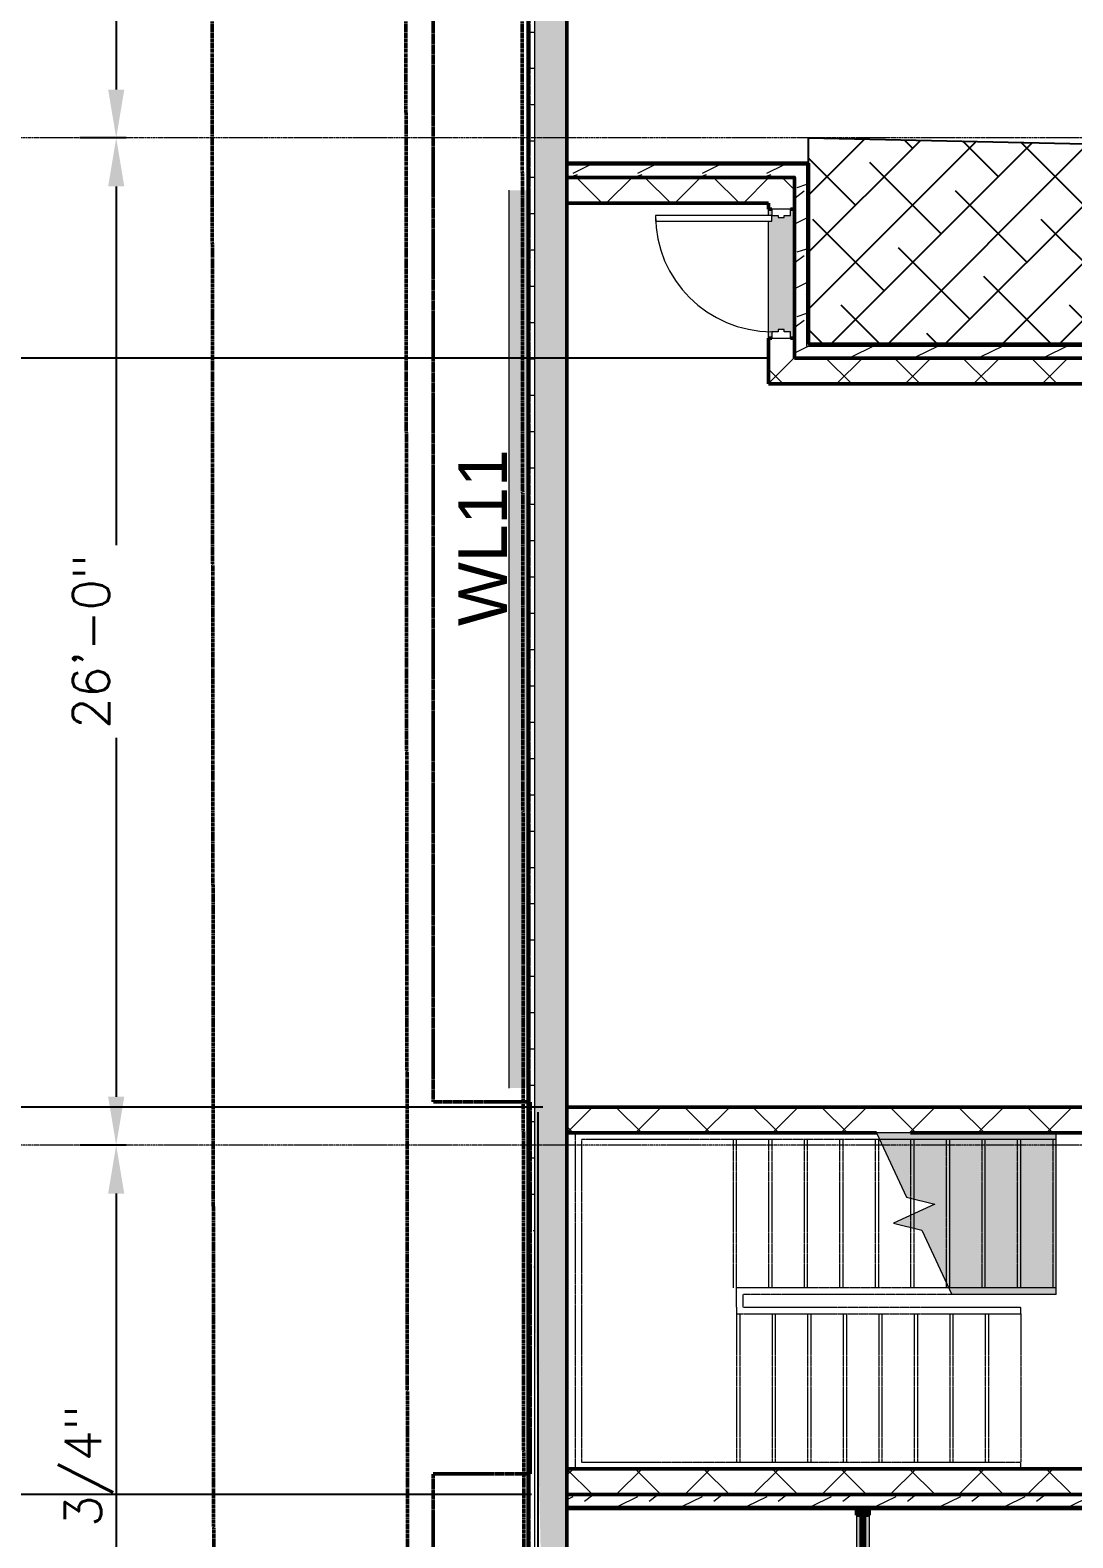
# Model space of a CAD drawing. Header units: inches. Extents: x -4294 to -464, y 9706 to 12390.
# Drawn here: x -3985.5 to -3662.7, y 11413.6 to 11880.6 of the extents above; entities that cross this region are included whole.
import ezdxf

# ---------------------------------------------------------------- set-up
doc = ezdxf.new("R2010")
doc.units = ezdxf.units.IN
doc.header["$MEASUREMENT"] = 0
for name, pattern in [('Aligning Line 1_8_', [0.25, 0.125, -0.125]), ('Dash 1_16_', [0.125, 0.0625, -0.0625]), ('Double Dash 3_8_', [1, 0.375, -0.125, 0.125, -0.125, 0.125, -0.125]), ('Grid Line 1_2_', [0.875, 0.5, -0.125, 0.125, -0.125]), ('Overhead 1_16_', [0.101562, 0.0625, -0.039062])]:
    doc.linetypes.add(name, pattern=pattern)
for name, color, linetype, lineweight in [('0-1', 7, 'Continuous', 5), ('0-3', 7, 'Continuous', 9), ('0-4', 147, 'Aligning Line 1_8_', 9), ('A-ANNO-DIMS', 211, 'Continuous', 9), ('A-DOOR-1', 50, 'Continuous', 20), ('A-DOOR-2', 7, 'Continuous', 9), ('A-DOOR-FRAM-1', 50, 'Continuous', 20), ('A-FLOR-1', 10, 'Continuous', 13), ('A-GLAZ-CURT', 52, 'Continuous', 9), ('A-GLAZ-CURT-3', 52, 'Continuous', 50), ('A-GLAZ-CWMG', 51, 'Continuous', 9), ('A-GLAZ-CWMG-5', 51, 'Continuous', 50), ('A-WALL', 113, 'Continuous', 13), ('A-WALL-10', 113, 'Continuous', 50), ('A-WALL-3', 10, 'Continuous', 13), ('A-WALL-4', 254, 'Continuous', 5), ('A-WALL-5', 250, 'Continuous', 50), ('A-WALL-9', 113, 'Continuous', 5), ('A-WALL-PATT-2', 53, 'Continuous', 9), ('A-WALL-PATT-3', 8, 'Continuous', 9), ('A-WALL-PATT-4', 252, 'Continuous', 9), ('A-WALL-PATT-5', 111, 'Continuous', 9), ('C-PROP-LINE-1', 250, 'Double Dash 3_8_', 50), ('C-PROP-LINE-2', 91, 'Dash 1_16_', 50), ('S-FNDN-2', 9, 'Continuous', 13), ('S-FNDN-4', 250, 'Continuous', 50), ('S-FNDN-5', 10, 'Continuous', 13), ('S-GRID-1', 1, 'Grid Line 1_2_', 9), ('S-STRS-1', 8, 'Continuous', 9), ('S-STRS-2', 55, 'Continuous', 5), ('S-STRS-5', 7, 'Continuous', 9), ('S-STRS-6', 7, 'Overhead 1_16_', 9), ('S-STRS-MBND-3', 7, 'Overhead 1_16_', 9), ('S-STRS-MBND-4', 7, 'Continuous', 9)]:
    doc.layers.add(name, color=color, linetype=linetype, lineweight=lineweight)
doc.layers.add('LOAD_HATCH', color=8, linetype='Continuous')
doc.layers.add('loads', color=1, linetype='Continuous')
doc.styles.add('Arial', font='arial.ttf', dxfattribs={"height": 22.5})
doc.styles.add('Century Gothic', font='simplex.shx', dxfattribs={"height": 11.25})
doc.dimstyles.new('OD__1_8__Tol__', dxfattribs={"dimscale": 12, "dimtxt": 11.746893, "dimasz": 1.25, "dimexe": 0.9375, "dimexo": 0.625, "dimgap": 0.15625, "dimtad": 1, "dimdec": 3, "dimrnd": 0.125, "dimzin": 3, "dimdsep": 46, "dimlunit": 4, "dimtxsty": 'Century Gothic', "dimsah": 1, "dimcen": 0.09, "dimdle": 0.9375, "dimazin": 0, "dimtfac": 1, "dimtdec": 4, "dimtix": 1, "dimtmove": 0, "dimatfit": 3, "dimfxl": 1, "dimtvp": 1, "dimtfill": 1, "dimfrac": 2, "dimtolj": 1, "dimtzin": 0, "dimarcsym": 2})
pattern_1 = [(45, (0, 0), (-10.606602, 10.606602), []), (135, (0, 0), (-10.606602, -10.606602), [])]
pattern_2 = [(0, (3860.724, -12118.589), (38.4, 9.6), [1.584, -27.216, 1.584, -27.216, -153.6]), (0, (3860.724, -12118.589), (38.4, 9.6), [-57.6, 1.584, -56.016, 1.584, -27.216, -67.2]), (0, (3860.724, -12118.589), (38.4, 9.6), [-144, 1.584, -17.616, 1.584, -46.416]), (120, (3875.124, -12113.789), (-27.513844, 28.4553755), [1.584, -27.216, 1.584, -27.216, -153.6]), (120, (3875.124, -12113.789), (-27.513844, 28.4553755), [-57.6, 1.584, -56.016, 1.584, -27.216, -67.2]), (120, (3875.124, -12113.789), (-27.513844, 28.4553755), [-144, 1.584, -17.616, 1.584, -46.416]), (240, (3879.924, -12094.589), (-10.886156, -38.0553755), [1.584, -27.216, 1.584, -27.216, -153.6]), (240, (3879.924, -12094.589), (-10.886156, -38.0553755), [-57.6, 1.584, -56.016, 1.584, -27.216, -67.2]), (240, (3879.924, -12094.589), (-10.886156, -38.0553755), [-144, 1.584, -17.616, 1.584, -46.416])]
pattern_3 = [(216.87, (3868.7207, -12098.5974), (59.9755286, 39.9843071), [9.996, -89.964]), (206.565, (3880.716, -12104.595), (-19.991807, -19.992219), [22.352, -22.352]), (198.435, (3880.716, -12114.5914), (-39.983821, -19.991955), [12.644, -50.576])]

# ---------------------------------------------------------------- blocks, each defined once
blk = doc.blocks.new('HOLLOW METAL - GARGE 2-2012011-FLOOR PLAN - BASEMENT')
at = {"layer": 'A-DOOR-1'}
for p, q in [((18, 39.25), (16.25, 39.25)), ((16.25, 39.25), (16.25, 3.25)), ((18, 3.25), (18, 39.25)), ((16.25, 3.25), (18, 3.25))]:
    blk.add_line(p, q, dxfattribs=at)
at = {"layer": 'A-DOOR-2'}
blk.add_arc((18, 3.25), 36, 90, 180, dxfattribs=at)
at = {"layer": 'A-DOOR-FRAM-1'}
for p, q in [((-18, 3.25), (-20, 3.25)), ((-20, 3.25), (-20, -2.5)), ((-18, 1.3125), (-18, 3.25)), ((-17.375, 1.3125), (-18, 1.3125)), ((-17.375, -0.5625), (-17.375, 1.3125)), ((18, 1.3125), (17.375, 1.3125)), ((17.375, 1.3125), (17.375, -0.5625)), ((18, 3.25), (18, 1.3125)), ((20, 3.25), (18, 3.25)), ((20, -2.5), (20, 3.25)), ((-20, -2.5), (-18, -2.5)), ((-18, -2.5), (-18, -0.5625)), ((-18, -0.5625), (-17.375, -0.5625)), ((17.375, -0.5625), (18, -0.5625)), ((18, -0.5625), (18, -2.5)), ((18, -2.5), (20, -2.5))]:
    blk.add_line(p, q, dxfattribs=at)
blk = doc.blocks.new('CTR - 1st Phase -Stairs _ Elevators_rvt-1-FLOOR PLAN - BASEMENT')
at = {"layer": 'A-WALL-4'}
h = blk.add_hatch(color=256, dxfattribs=at)
h.paths.add_polyline_path([(-3755.91, 11823.18), (-3755.91, 11825.18), (-3756.91, 11825.18), (-3756.91, 11823.18)], flags=0)
h.paths.add_polyline_path([(-3750.16, 11785.18), (-3748.91, 11785.18), (-3748.91, 11825.18), (-3750.16, 11825.18), (-3750.16, 11823.18), (-3752.1, 11823.18), (-3752.1, 11822.55), (-3753.97, 11822.55), (-3753.97, 11823.18), (-3755.91, 11823.18), (-3755.91, 11821.43), (-3756.91, 11821.43), (-3756.91, 11785.18), (-3755.91, 11785.18), (-3755.91, 11787.18), (-3753.97, 11787.18), (-3753.97, 11787.8), (-3752.1, 11787.8), (-3752.1, 11787.18), (-3750.16, 11787.18)], flags=0)
at = {"layer": 'A-WALL-PATT-4'}
h = blk.add_hatch(dxfattribs=at)
h.set_pattern_fill('FP_32', color=256, style=0, pattern_type=2)
h.set_pattern_definition(pattern_1)
h.paths.add_polyline_path([(-3819.32, 11826.99), (-3756.91, 11826.99), (-3756.91, 11834.99), (-3819.32, 11834.99)], flags=0)
h = blk.add_hatch(dxfattribs=at)
h.set_pattern_fill('FP_32', color=256, style=0, pattern_type=2)
h.set_pattern_definition(pattern_1)
h.paths.add_polyline_path([(-3756.91, 11770.99), (-3748.91, 11770.99), (-3748.91, 11785.18), (-3756.91, 11785.18), (-3756.91, 11778.99)], flags=0)
h.paths.add_polyline_path([(-3750.16, 11825.18), (-3748.91, 11825.18), (-3748.91, 11834.99), (-3756.91, 11834.99), (-3756.91, 11825.18), (-3752.1, 11825.18)], flags=0)
h = blk.add_hatch(dxfattribs=at)
h.set_pattern_fill('FP_32', color=256, style=0, pattern_type=2)
h.set_pattern_definition(pattern_1)
h.paths.add_polyline_path([(-3437.3, 11770.99), (-3437.3, 11774.99), (-3356.44, 11774.99), (-3356.44, 11770.99), (-3204.37, 11770.99), (-3204.37, 11778.99), (-3748.91, 11778.99), (-3748.91, 11770.99), (-3449.76, 11770.99)], flags=0)
h = blk.add_hatch(dxfattribs=at)
h.set_pattern_fill('FP_32', color=256, style=0, pattern_type=2)
h.set_pattern_definition(pattern_1)
h.paths.add_polyline_path([(-3812.96, 11538.99), (-3595.32, 11538.99), (-3595.32, 11546.99), (-3819.32, 11546.99), (-3819.32, 11538.99), (-3813.32, 11538.99)], flags=0)
h = blk.add_hatch(dxfattribs=at)
h.set_pattern_fill('FP_32', color=256, style=0, pattern_type=2)
h.set_pattern_definition(pattern_1)
h.paths.add_polyline_path([(-3813.02, 11426.99), (-3647, 11426.99), (-3647, 11434.99), (-3819.32, 11434.99), (-3819.32, 11426.99), (-3813.32, 11426.99)], flags=0)
h.paths.add_polyline_path([(-3595.32, 11426.99), (-3595.32, 11434.99), (-3607, 11434.99), (-3607, 11426.99), (-3601.08, 11426.99)], flags=0)
at = {"layer": 'S-STRS-1'}
blk.add_hatch(color=256, dxfattribs=at).paths.add_polyline_path([(-3678.81, 11536.99), (-3667.81, 11536.99), (-3667.81, 11538.99), (-3723.47, 11538.99), (-3722.54, 11536.99), (-3689.81, 11536.99)], flags=0)
at = {"layer": 'S-STRS-2'}
h = blk.add_hatch(color=256, dxfattribs=at)
h.paths.add_polyline_path([(-3711.81, 11509.47), (-3711.81, 11513.99), (-3718.18, 11511.02)], flags=0)
h.paths.add_polyline_path([(-3711.81, 11518.51), (-3711.81, 11536.99), (-3722.54, 11536.99), (-3714.19, 11519.09)], flags=0)
for points in [[(-3700.81, 11490.99), (-3700.81, 11536.99), (-3711.81, 11536.99), (-3711.81, 11518.51), (-3705.44, 11516.96), (-3711.81, 11513.99), (-3711.81, 11509.47), (-3709.43, 11508.89), (-3701.09, 11490.99)], [(-3700.81, 11490.99), (-3689.81, 11490.99), (-3689.81, 11536.99), (-3700.81, 11536.99), (-3700.81, 11508.89)], [(-3678.81, 11490.99), (-3678.81, 11536.99), (-3689.81, 11536.99), (-3689.81, 11490.99)], [(-3667.81, 11490.99), (-3667.81, 11536.99), (-3678.81, 11536.99), (-3678.81, 11490.99), (-3670.28, 11490.99)], [(-3670.28, 11488.99), (-3667.81, 11488.99), (-3667.81, 11490.99), (-3701.09, 11490.99), (-3700.15, 11488.99), (-3678.81, 11488.99)]]:
    blk.add_hatch(color=256, dxfattribs=at).paths.add_polyline_path(points, flags=0)
at = {"layer": 'A-WALL-3'}
for p, q in [((-3756.91, 11823.18), (-3756.91, 11825.18)), ((-3748.91, 11825.18), (-3748.91, 11785.18)), ((-3756.91, 11785.18), (-3756.91, 11821.43))]:
    blk.add_line(p, q, dxfattribs=at)
at = {"layer": 'A-WALL-5'}
for p, q in [((-3756.91, 11834.99), (-3819.32, 11834.99)), ((-3819.32, 11834.99), (-3819.32, 11826.99)), ((-3748.91, 11834.99), (-3756.91, 11834.99)), ((-3748.91, 11825.18), (-3748.91, 11834.99)), ((-3819.32, 11826.99), (-3756.91, 11826.99)), ((-3756.91, 11826.99), (-3756.91, 11825.18)), ((-3756.91, 11825.18), (-3755.91, 11825.18)), ((-3750.16, 11825.18), (-3748.91, 11825.18)), ((-3755.91, 11785.18), (-3756.91, 11785.18)), ((-3756.91, 11785.18), (-3756.91, 11770.99)), ((-3748.91, 11785.18), (-3750.16, 11785.18)), ((-3748.91, 11778.99), (-3748.91, 11785.18)), ((-3204.37, 11778.99), (-3748.91, 11778.99)), ((-3756.91, 11770.99), (-3748.91, 11770.99)), ((-3748.91, 11770.99), (-3204.37, 11770.99)), ((-3595.32, 11546.99), (-3819.32, 11546.99)), ((-3819.32, 11546.99), (-3819.32, 11538.99)), ((-3819.32, 11538.99), (-3723.47, 11538.99)), ((-3712.92, 11538.99), (-3595.32, 11538.99)), ((-3647, 11434.99), (-3819.32, 11434.99)), ((-3819.32, 11434.99), (-3819.32, 11426.99)), ((-3819.32, 11426.99), (-3647, 11426.99))]:
    blk.add_line(p, q, dxfattribs=at)
at = {"layer": 'S-STRS-5'}
for p, q in [((-3712.92, 11538.99), (-3723.47, 11538.99)), ((-3711.81, 11536.99), (-3722.54, 11536.99)), ((-3700.81, 11536.99), (-3711.81, 11536.99)), ((-3711.81, 11518.51), (-3711.81, 11536.99)), ((-3689.81, 11536.99), (-3700.81, 11536.99)), ((-3700.81, 11490.99), (-3700.81, 11536.99)), ((-3678.81, 11536.99), (-3689.81, 11536.99)), ((-3689.81, 11490.99), (-3689.81, 11536.99)), ((-3667.81, 11536.99), (-3678.81, 11536.99)), ((-3678.81, 11490.99), (-3678.81, 11536.99)), ((-3667.81, 11536.99), (-3667.81, 11538.99)), ((-3667.81, 11490.99), (-3667.81, 11536.99)), ((-3711.81, 11509.47), (-3711.81, 11513.99)), ((-3700.81, 11490.99), (-3701.09, 11490.99)), ((-3689.81, 11490.99), (-3700.81, 11490.99)), ((-3667.81, 11488.99), (-3700.15, 11488.99)), ((-3678.81, 11490.99), (-3689.81, 11490.99)), ((-3667.81, 11490.99), (-3678.81, 11490.99)), ((-3667.81, 11488.99), (-3667.81, 11490.99))]:
    blk.add_line(p, q, dxfattribs=at)
at = {"layer": 'S-STRS-6'}
for p, q in [((-3712.81, 11518.75), (-3712.81, 11536.99)), ((-3701.81, 11492.54), (-3701.81, 11536.99)), ((-3690.81, 11490.99), (-3690.81, 11536.99)), ((-3679.81, 11490.99), (-3679.81, 11536.99)), ((-3668.81, 11490.99), (-3668.81, 11536.99)), ((-3712.81, 11509.71), (-3712.81, 11513.52))]:
    blk.add_line(p, q, dxfattribs=at)
at = {"layer": 'S-STRS-MBND-3'}
for p, q in [((-3816.81, 11538.99), (-3816.81, 11434.99)), ((-3769.04, 11538.99), (-3816.81, 11538.99)), ((-3814.81, 11536.99), (-3814.81, 11436.99)), ((-3769.04, 11536.99), (-3814.81, 11536.99)), ((-3723.47, 11538.99), (-3769.04, 11538.99)), ((-3722.54, 11536.99), (-3769.04, 11536.99)), ((-3767.81, 11490.99), (-3767.81, 11536.99)), ((-3766.81, 11490.99), (-3766.81, 11536.99)), ((-3756.81, 11490.99), (-3756.81, 11536.99)), ((-3755.81, 11490.99), (-3755.81, 11536.99)), ((-3745.81, 11490.99), (-3745.81, 11536.99)), ((-3744.81, 11490.99), (-3744.81, 11536.99)), ((-3734.81, 11490.99), (-3734.81, 11536.99)), ((-3733.81, 11490.99), (-3733.81, 11536.99)), ((-3723.81, 11490.99), (-3723.81, 11536.99)), ((-3722.81, 11490.99), (-3722.81, 11536.99)), ((-3712.81, 11513.52), (-3712.81, 11518.75)), ((-3711.81, 11513.99), (-3711.81, 11518.51)), ((-3712.81, 11490.99), (-3712.81, 11509.71)), ((-3711.81, 11490.99), (-3711.81, 11509.47)), ((-3764.81, 11490.99), (-3766.81, 11490.99)), ((-3766.81, 11484.99), (-3766.81, 11490.99)), ((-3764.81, 11490.99), (-3766.81, 11490.99)), ((-3701.09, 11490.99), (-3764.81, 11490.99)), ((-3764.81, 11484.99), (-3764.81, 11488.99)), ((-3700.15, 11488.99), (-3764.81, 11488.99)), ((-3701.81, 11490.99), (-3701.81, 11492.54)), ((-3766.81, 11484.99), (-3766.81, 11482.99)), ((-3764.81, 11484.99), (-3678.81, 11484.99)), ((-3678.81, 11482.99), (-3678.81, 11484.99)), ((-3766.81, 11482.99), (-3678.81, 11482.99)), ((-3766.81, 11482.99), (-3766.81, 11436.99)), ((-3765.81, 11482.99), (-3765.81, 11436.99)), ((-3755.81, 11482.99), (-3755.81, 11436.99)), ((-3754.81, 11482.99), (-3754.81, 11436.99)), ((-3744.81, 11482.99), (-3744.81, 11436.99)), ((-3743.81, 11482.99), (-3743.81, 11436.99)), ((-3733.81, 11482.99), (-3733.81, 11436.99)), ((-3732.81, 11482.99), (-3732.81, 11436.99)), ((-3722.81, 11482.99), (-3722.81, 11436.99)), ((-3721.81, 11482.99), (-3721.81, 11436.99)), ((-3711.81, 11482.99), (-3711.81, 11436.99)), ((-3710.81, 11482.99), (-3710.81, 11436.99)), ((-3700.81, 11482.99), (-3700.81, 11436.99)), ((-3699.81, 11482.99), (-3699.81, 11436.99)), ((-3689.81, 11482.99), (-3689.81, 11436.99)), ((-3688.81, 11482.99), (-3688.81, 11436.99)), ((-3678.81, 11482.99), (-3678.81, 11436.99)), ((-3816.81, 11434.99), (-3775.59, 11434.99)), ((-3814.81, 11436.99), (-3775.59, 11436.99)), ((-3775.59, 11436.99), (-3678.81, 11436.99)), ((-3775.59, 11434.99), (-3678.81, 11434.99)), ((-3678.81, 11434.99), (-3678.81, 11436.99))]:
    blk.add_line(p, q, dxfattribs=at)
at = {"layer": 'S-STRS-MBND-4'}
for p, q in [((-3723.47, 11538.99), (-3714.19, 11519.09)), ((-3705.44, 11516.96), (-3718.18, 11511.02)), ((-3714.19, 11519.09), (-3705.44, 11516.96)), ((-3718.18, 11511.02), (-3709.43, 11508.89)), ((-3709.43, 11508.89), (-3700.15, 11488.99))]:
    blk.add_line(p, q, dxfattribs=at)
at = {"layer": '0-3', "rotation": 89.99999999999085}
blk.add_blockref('HOLLOW METAL - GARGE 2-2012011-FLOOR PLAN - BASEMENT', (-3752.66, 11805.18), dxfattribs=at)
blk = doc.blocks.new('Family - ___-1870007-FLOOR PLAN - BASEMENT')
at = {"layer": 'C-PROP-LINE-2'}
for p, q in [((-3860.72, 11548.59), (-3860.72, 12118.59)), ((-3830.72, 11548.59), (-3860.72, 11548.59)), ((-3830.72, 11433.39), (-3830.72, 11548.59)), ((-3860.72, 11433.39), (-3830.72, 11433.39)), ((-3860.72, 9980.19), (-3860.72, 11433.39))]:
    blk.add_line(p, q, dxfattribs=at)
blk = doc.blocks.new('Family - ___-1870574-FLOOR PLAN - BASEMENT')
at = {"layer": 'C-PROP-LINE-2'}
blk.add_line((-3831.16, 10010.09), (-3831.16, 12088.59), dxfattribs=at)
blk = doc.blocks.new('DIMBLOCK13-FLOOR PLAN - BASEMENT')
at = {"layer": 'A-ANNO-DIMS', "color": 0, "lineweight": -2}
for p, q in [((-3826.82, 12089.19), (-4049.61, 12089.19)), ((-4038.36, 12074.19), (-4038.36, 9904.19)), ((-3826.82, 9889.19), (-4049.61, 9889.19))]:
    blk.add_line(p, q, dxfattribs=at)
at = {"layer": 'A-ANNO-DIMS', "color": 0}
for points in [[(-4035.86, 12074.19), (-4040.86, 12074.19), (-4038.36, 12089.19)], [(-4040.86, 9904.19), (-4035.86, 9904.19), (-4038.36, 9889.19)]]:
    blk.add_solid(points, dxfattribs=at)
at = {"layer": 'Defpoints', "color": 0}
for p in [(-3819.32, 12089.19), (-4038.36, 9889.19), (-3819.32, 9889.19)]:
    blk.add_point(p, dxfattribs=at)
at = {"layer": 'A-ANNO-DIMS', "color": 0, "insert": (-4046.14, 10989.19), "char_height": 11.25, "attachment_point": 5, "rotation": 90, "style": 'Century Gothic', "bg_fill": 3, "box_fill_scale": 1.25, "bg_fill_color": 257, "bg_fill_transparency": 0}
blk.add_mtext('\\A1;183\'-4"', dxfattribs=at)
blk = doc.blocks.new('DIMBLOCK19-FLOOR PLAN - BASEMENT')
at = {"layer": 'A-ANNO-DIMS', "color": 0, "lineweight": -2}
for p, q in [((-3826.82, 12089.19), (-3970.15, 12089.19)), ((-3958.9, 12074.19), (-3958.9, 11862.19)), ((-3955.79, 11847.19), (-3970.15, 11847.19))]:
    blk.add_line(p, q, dxfattribs=at)
at = {"layer": 'A-ANNO-DIMS', "color": 0}
for points in [[(-3956.4, 12074.19), (-3961.4, 12074.19), (-3958.9, 12089.19)], [(-3961.4, 11862.19), (-3956.4, 11862.19), (-3958.9, 11847.19)]]:
    blk.add_solid(points, dxfattribs=at)
at = {"layer": 'Defpoints', "color": 0}
for p in [(-3819.32, 12089.19), (-3958.9, 11847.19), (-3948.29, 11847.19)]:
    blk.add_point(p, dxfattribs=at)
at = {"layer": 'A-ANNO-DIMS', "color": 0, "insert": (-3966.68, 11968.19), "char_height": 11.25, "attachment_point": 5, "rotation": 90, "style": 'Century Gothic', "bg_fill": 3, "box_fill_scale": 1.25, "bg_fill_color": 257, "bg_fill_transparency": 0}
blk.add_mtext('\\A1;20\'-2"', dxfattribs=at)
blk = doc.blocks.new('DIMBLOCK20-FLOOR PLAN - BASEMENT')
at = {"layer": 'A-ANNO-DIMS', "color": 0, "lineweight": -2}
for p, q in [((-3955.79, 11847.19), (-3970.15, 11847.19)), ((-3958.9, 11832.19), (-3958.9, 11550.19)), ((-3955.79, 11535.19), (-3970.15, 11535.19))]:
    blk.add_line(p, q, dxfattribs=at)
at = {"layer": 'A-ANNO-DIMS', "color": 0}
for points in [[(-3956.4, 11832.19), (-3961.4, 11832.19), (-3958.9, 11847.19)], [(-3961.4, 11550.19), (-3956.4, 11550.19), (-3958.9, 11535.19)]]:
    blk.add_solid(points, dxfattribs=at)
at = {"layer": 'Defpoints', "color": 0}
for p in [(-3948.29, 11847.19), (-3958.9, 11535.19), (-3948.29, 11535.19)]:
    blk.add_point(p, dxfattribs=at)
at = {"layer": 'A-ANNO-DIMS', "color": 0, "insert": (-3966.68, 11691.19), "char_height": 11.25, "attachment_point": 5, "rotation": 90, "style": 'Century Gothic', "bg_fill": 3, "box_fill_scale": 1.25, "bg_fill_color": 257, "bg_fill_transparency": 0}
blk.add_mtext('\\A1;26\'-0"', dxfattribs=at)
blk = doc.blocks.new('DIMBLOCK21-FLOOR PLAN - BASEMENT')
at = {"layer": 'A-ANNO-DIMS', "color": 0, "lineweight": -2}
for p, q in [((-3955.79, 11535.19), (-3970.15, 11535.19)), ((-3958.9, 11520.19), (-3958.9, 11297.39)), ((-3955.79, 11282.39), (-3970.15, 11282.39))]:
    blk.add_line(p, q, dxfattribs=at)
at = {"layer": 'A-ANNO-DIMS', "color": 0}
for points in [[(-3956.4, 11520.19), (-3961.4, 11520.19), (-3958.9, 11535.19)], [(-3961.4, 11297.39), (-3956.4, 11297.39), (-3958.9, 11282.39)]]:
    blk.add_solid(points, dxfattribs=at)
at = {"layer": 'Defpoints', "color": 0}
for p in [(-3948.29, 11535.19), (-3958.9, 11282.39), (-3948.29, 11282.39)]:
    blk.add_point(p, dxfattribs=at)
at = {"layer": 'A-ANNO-DIMS', "color": 0, "insert": (-3967.3, 11408.79), "char_height": 11.25, "attachment_point": 5, "rotation": 90, "style": 'Century Gothic', "bg_fill": 3, "box_fill_scale": 1.25, "bg_fill_color": 257, "bg_fill_transparency": 0}
blk.add_mtext('\\A1;21\'-0 3/4"', dxfattribs=at)
blk = doc.blocks.new('Family - ___-1878357-FLOOR PLAN - BASEMENT')
at = {"layer": 'C-PROP-LINE-1'}
for p, q in [((-3929.52, 12184.69), (-3927.1, 9853.17)), ((-3869.45, 12124.69), (-3867.12, 9890.98))]:
    blk.add_line(p, q, dxfattribs=at)
blk = doc.blocks.new('Family - ___-1878392-FLOOR PLAN - BASEMENT')
at = {"layer": 'C-PROP-LINE-1'}
blk.add_line((-3833.41, 12088.69), (-3830.99, 9768.08), dxfattribs=at)
blk = doc.blocks.new('Rectangular Mullion - 2_ x 4_ rectangular-2030642-FLOOR PLAN - 1ST FLOOR')
at = {"layer": 'A-GLAZ-CWMG'}
blk.add_hatch(color=256, dxfattribs=at).paths.add_polyline_path([(0, -2), (-2, -2), (-2, 2), (0, 2), (0, -0.5)], flags=0)
at = {"layer": 'A-GLAZ-CWMG-5'}
for p, q in [((-2, 2), (0, 2)), ((-2, -2), (-2, 2)), ((0, 2), (0, -2)), ((0, -2), (-2, -2))]:
    blk.add_line(p, q, dxfattribs=at)
blk = doc.blocks.new('System Panel - Glazed-2088886-FLOOR PLAN - 1ST FLOOR')
at = {"layer": 'A-GLAZ-CURT'}
blk.add_hatch(color=256, dxfattribs=at).paths.add_polyline_path([(-12.13, -0.5), (12.13, -0.5), (12.13, 0.5), (-12.13, 0.5)], flags=0)
at = {"layer": 'A-GLAZ-CURT-3'}
for p, q in [((12.13, 0.5), (-12.13, 0.5)), ((-12.13, 0.5), (-12.13, -0.5)), ((12.13, -0.5), (12.13, 0.5)), ((-12.13, -0.5), (12.13, -0.5))]:
    blk.add_line(p, q, dxfattribs=at)
blk = doc.blocks.new('Rectangular Mullion - 2_ x 4_ rectangular-2088885-FLOOR PLAN - 1ST FLOOR')
at = {"layer": 'A-GLAZ-CWMG'}
h = blk.add_hatch(color=256, dxfattribs=at)
h.paths.add_polyline_path([(-3729.72, 11396.36), (-3728.22, 11396.36), (-3728.22, 11420.61), (-3729.72, 11420.61), (-3729.72, 11407.75)], flags=0)
h.paths.add_polyline_path([(-3725.72, 11396.36), (-3725.72, 11420.61), (-3727.22, 11420.61), (-3727.22, 11396.36)], flags=0)
for p, q in [((-3729.72, 11420.61), (-3729.72, 11396.36)), ((-3725.72, 11420.61), (-3725.72, 11396.36))]:
    blk.add_line(p, q, dxfattribs=at)
blk = doc.blocks.new('Family - ___-1870007-FLOOR PLAN - 1ST FLOOR')
at = {"layer": 'C-PROP-LINE-2'}
for p, q in [((-3860.72, 11548.59), (-3860.72, 12118.59)), ((-3830.72, 11548.59), (-3860.72, 11548.59)), ((-3830.72, 11433.39), (-3830.72, 11548.59)), ((-3860.72, 11433.39), (-3830.72, 11433.39)), ((-3860.72, 9980.19), (-3860.72, 11433.39))]:
    blk.add_line(p, q, dxfattribs=at)
blk = doc.blocks.new('Family - ___-1870574-FLOOR PLAN - 1ST FLOOR')
at = {"layer": 'C-PROP-LINE-2'}
blk.add_line((-3831.16, 10010.09), (-3831.16, 12088.59), dxfattribs=at)
blk = doc.blocks.new('_Oblique')
at = {"color": 0, "linetype": 'ByBlock', "lineweight": -2}
blk.add_line((-0.5, -0.5), (0.5, 0.5), dxfattribs=at)
blk = doc.blocks.new('*D167')
at = {"layer": 'A-ANNO-DIMS', "color": 0, "lineweight": -2}
for p, q in [((-3828.32, 11545.4), (-3828.32, 10269.06)), ((-3839.57, 10280.31), (-3327.47, 10280.31)), ((-3338.72, 10283.41), (-3338.72, 10269.06))]:
    blk.add_line(p, q, dxfattribs=at)
at = {"layer": 'Defpoints', "color": 0}
for p in [(-3828.32, 11552.9), (-3338.72, 10290.91), (-3338.72, 10280.31)]:
    blk.add_point(p, dxfattribs=at)
at = {"layer": 'A-ANNO-DIMS', "color": 0, "lineweight": -2, "xscale": 15, "yscale": 15, "zscale": 15, "rotation": 180}
blk.add_blockref('_Oblique', (-3828.32, 10280.31), dxfattribs=at)
at = {"layer": 'A-ANNO-DIMS', "color": 0, "lineweight": -2, "xscale": 15, "yscale": 15, "zscale": 15}
blk.add_blockref('_Oblique', (-3338.72, 10280.31), dxfattribs=at)
at = {"layer": 'A-ANNO-DIMS', "color": 0, "insert": (-3583.52, 10290.75), "char_height": 11.25, "attachment_point": 5, "style": 'Century Gothic', "bg_fill": 3, "box_fill_scale": 1.25, "bg_fill_color": 257, "bg_fill_transparency": 0}
blk.add_mtext('\\A1;40\'-9 5/8"', dxfattribs=at)
blk = doc.blocks.new('*D178')
at = {"layer": 'A-ANNO-DIMS', "color": 0, "lineweight": -2}
for p, q in [((-4038.48, 11266.91), (-4038.48, 11438.24)), ((-3830.32, 11426.99), (-4049.73, 11426.99)), ((-3833.91, 11278.16), (-4049.73, 11278.16))]:
    blk.add_line(p, q, dxfattribs=at)
at = {"layer": 'Defpoints', "color": 0}
for p in [(-4038.48, 11426.99), (-3822.82, 11426.99), (-3826.41, 11278.16)]:
    blk.add_point(p, dxfattribs=at)
at = {"layer": 'A-ANNO-DIMS', "color": 0, "lineweight": -2, "xscale": 15, "yscale": 15, "zscale": 15}
for p, rotation in [((-4038.48, 11426.99), 90), ((-4038.48, 11278.16), 270)]:
    blk.add_blockref('_Oblique', p, dxfattribs=dict(at, rotation=rotation))
at = {"layer": 'A-ANNO-DIMS', "color": 0, "insert": (-4048.93, 11352.58), "char_height": 11.25, "attachment_point": 5, "rotation": 90, "style": 'Century Gothic', "bg_fill": 3, "box_fill_scale": 1.25, "bg_fill_color": 257, "bg_fill_transparency": 0}
blk.add_mtext('\\A1;12\'-4 7/8"', dxfattribs=at)
blk = doc.blocks.new('*D179')
at = {"layer": 'A-ANNO-DIMS', "color": 0, "lineweight": -2}
for p, q in [((-4038.48, 11415.74), (-4038.48, 11558.24)), ((-3826.82, 11546.99), (-4049.73, 11546.99)), ((-3830.32, 11426.99), (-4049.73, 11426.99))]:
    blk.add_line(p, q, dxfattribs=at)
at = {"layer": 'Defpoints', "color": 0}
for p in [(-4038.48, 11546.99), (-3819.32, 11546.99), (-3822.82, 11426.99)]:
    blk.add_point(p, dxfattribs=at)
at = {"layer": 'A-ANNO-DIMS', "color": 0, "lineweight": -2, "xscale": 15, "yscale": 15, "zscale": 15}
for p, rotation in [((-4038.48, 11546.99), 90), ((-4038.48, 11426.99), 270)]:
    blk.add_blockref('_Oblique', p, dxfattribs=dict(at, rotation=rotation))
at = {"layer": 'A-ANNO-DIMS', "color": 0, "insert": (-4047.06, 11486.99), "char_height": 11.25, "attachment_point": 5, "rotation": 90, "style": 'Century Gothic', "bg_fill": 3, "box_fill_scale": 1.25, "bg_fill_color": 257, "bg_fill_transparency": 0}
blk.add_mtext('\\A1;10\'-0"', dxfattribs=at)
blk = doc.blocks.new('*D180')
at = {"layer": 'A-ANNO-DIMS', "color": 0, "lineweight": -2}
for p, q in [((-4038.48, 11535.74), (-4038.48, 11790.24)), ((-3756.41, 11778.99), (-4049.73, 11778.99)), ((-3826.82, 11546.99), (-4049.73, 11546.99))]:
    blk.add_line(p, q, dxfattribs=at)
at = {"layer": 'Defpoints', "color": 0}
for p in [(-4038.48, 11778.99), (-3748.91, 11778.99), (-3819.32, 11546.99)]:
    blk.add_point(p, dxfattribs=at)
at = {"layer": 'A-ANNO-DIMS', "color": 0, "lineweight": -2, "xscale": 15, "yscale": 15, "zscale": 15}
for p, rotation in [((-4038.48, 11778.99), 89.9999999999999), ((-4038.48, 11546.99), 269.9999999999999)]:
    blk.add_blockref('_Oblique', p, dxfattribs=dict(at, rotation=rotation))
at = {"layer": 'A-ANNO-DIMS', "color": 0, "insert": (-4047.06, 11662.99), "char_height": 11.25, "attachment_point": 5, "rotation": 90, "style": 'Century Gothic', "bg_fill": 3, "box_fill_scale": 1.25, "bg_fill_color": 257, "bg_fill_transparency": 0}
blk.add_mtext('\\A1;19\'-4"', dxfattribs=at)
blk = doc.blocks.new('*D181')
at = {"layer": 'A-ANNO-DIMS', "color": 0, "lineweight": -2}
for p, q in [((-4038.48, 11767.74), (-4038.48, 12097.44)), ((-2525.91, 12086.19), (-4049.73, 12086.19)), ((-3756.41, 11778.99), (-4049.73, 11778.99))]:
    blk.add_line(p, q, dxfattribs=at)
at = {"layer": 'Defpoints', "color": 0}
for p in [(-4038.48, 12086.19), (-2518.41, 12086.19), (-3748.91, 11778.99)]:
    blk.add_point(p, dxfattribs=at)
at = {"layer": 'A-ANNO-DIMS', "color": 0, "lineweight": -2, "xscale": 15, "yscale": 15, "zscale": 15}
for p, rotation in [((-4038.48, 12086.19), 89.99999999999993), ((-4038.48, 11778.99), 269.9999999999999)]:
    blk.add_blockref('_Oblique', p, dxfattribs=dict(at, rotation=rotation))
at = {"layer": 'A-ANNO-DIMS', "color": 0, "insert": (-4048.93, 11932.59), "char_height": 11.25, "attachment_point": 5, "rotation": 90, "style": 'Century Gothic', "bg_fill": 3, "box_fill_scale": 1.25, "bg_fill_color": 257, "bg_fill_transparency": 0}
blk.add_mtext('\\A1;25\'-7 1/4"', dxfattribs=at)
blk = doc.blocks.new('zw$4457')
at = {"layer": 'A-WALL'}
blk.add_hatch(color=256, dxfattribs=at).paths.add_polyline_path([(112.0625, -283.6), (112.0625, -283.35), (41.4, -283.35), (41.4, -283.6), (111.8125, -283.6)], flags=0)
at = {"layer": 'A-WALL-9'}
for points in [[(111.8125, -339.6), (112.0625, -339.6), (112.0625, -283.6), (111.8125, -283.6), (111.8125, -339.35)], [(394.825, -339.6), (656.35, -339.6), (656.35, -339.35), (112.0625, -339.35), (112.0625, -339.6), (300.6932, -339.6)]]:
    blk.add_hatch(color=256, dxfattribs=at).paths.add_polyline_path(points, flags=0)
h = blk.add_hatch(color=256, dxfattribs=at)
h.paths.add_polyline_path([(41.4, -691.85), (213.725, -691.85), (213.725, -691.6), (41.4, -691.6)], flags=0)
h.paths.add_polyline_path([(361.065, -691.85), (361.4, -691.85), (361.4, -691.6), (253.725, -691.6), (253.725, -691.85), (358.406, -691.85)], flags=0)
at = {"layer": 'A-WALL-PATT-5'}
h = blk.add_hatch(dxfattribs=at)
h.set_pattern_fill('FP_3', color=256, style=0, pattern_type=2)
h.set_pattern_definition(pattern_2)
h.paths.add_polyline_path([(116.1875, -279.85), (116.1875, -279.225), (41.4, -279.225), (41.4, -279.85), (115.5625, -279.85)], flags=0)
h = blk.add_hatch(dxfattribs=at)
h.set_pattern_fill('FP_7', color=256, style=0, pattern_type=2)
h.set_pattern_definition(pattern_3)
h.paths.add_polyline_path([(106.6844, -283.35), (115.5625, -283.35), (115.5625, -279.85), (41.4, -279.85), (41.4, -283.35), (103.8125, -283.35)], flags=0)
h = blk.add_hatch(dxfattribs=at)
h.set_pattern_fill('FP_3', color=256, style=0, pattern_type=2)
h.set_pattern_definition(pattern_2)
h.paths.add_polyline_path([(115.5625, -335.85), (116.1875, -335.85), (116.1875, -279.85), (115.5625, -279.85), (115.5625, -335.225)], flags=0)
h = blk.add_hatch(dxfattribs=at)
h.set_pattern_fill('FP_7', color=256, style=0, pattern_type=2)
h.set_pattern_definition(pattern_3)
h.paths.add_polyline_path([(112.0625, -339.35), (115.5625, -339.35), (115.5625, -283.35), (112.0625, -283.35), (112.0625, -336.4852)], flags=0)
h = blk.add_hatch(dxfattribs=at)
h.set_pattern_fill('FP_7', color=256, style=0, pattern_type=2)
h.set_pattern_definition(pattern_3)
h.paths.add_polyline_path([(115.5625, -339.35), (395.45, -339.3466), (395.45, -335.85), (115.5625, -335.8514), (115.5625, -336.4852)], flags=0)
h.paths.add_polyline_path([(656.35, -339.35), (656.6, -339.35), (656.6, -335.85), (398.95, -335.85), (398.95, -339.35), (655.838, -339.35)], flags=0)
h = blk.add_hatch(dxfattribs=at)
h.set_pattern_fill('FP_3', color=256, style=0, pattern_type=2)
h.set_pattern_definition(pattern_2)
h.paths.add_polyline_path([(177.675, -335.85), (394.825, -335.85), (394.825, -335.225), (116.1875, -335.225), (116.1875, -335.85), (157.525, -335.85)], flags=0)
h.paths.add_polyline_path([(656.6, -335.85), (660.1, -335.85), (660.0984, -335.225), (399.575, -335.225), (399.575, -335.85), (656.35, -335.85)], flags=0)
h = blk.add_hatch(dxfattribs=at)
h.set_pattern_fill('FP_7', color=256, style=0, pattern_type=2)
h.set_pattern_definition(pattern_3)
h.paths.add_polyline_path([(213.725, -695.35), (213.725, -691.85), (41.4, -691.85), (41.4, -695.35), (190.4354, -695.35)], flags=0)
h.paths.add_polyline_path([(355.8222, -695.35), (361.65, -695.3485), (361.65, -691.85), (253.725, -691.85), (253.725, -695.35), (328.2577, -695.35)], flags=0)
h = blk.add_hatch(dxfattribs=at)
h.set_pattern_fill('FP_3', color=256, style=0, pattern_type=2)
h.set_pattern_definition(pattern_2)
h.paths.add_polyline_path([(41.4, -695.975), (213.725, -695.975), (213.725, -695.35), (41.4, -695.35)], flags=0)
h.paths.add_polyline_path([(361.4, -695.975), (365.15, -695.975), (365.15, -695.35), (253.725, -695.35), (253.725, -695.975), (360.4824, -695.975)], flags=0)
at = {"layer": 'A-WALL'}
for p, q in [((115.5625, -279.85), (41.4, -279.85)), ((115.5625, -279.85), (115.5625, -335.85)), ((112.0625, -283.35), (41.4, -283.35)), ((112.0625, -283.35), (112.0625, -339.35)), ((115.5625, -335.85), (395.45, -335.85)), ((112.0625, -339.35), (656.6, -339.35)), ((213.725, -691.85), (41.4, -691.85)), ((213.725, -695.35), (41.4, -695.35))]:
    blk.add_line(p, q, dxfattribs=at)
at = {"layer": 'A-WALL-10'}
for p, q in [((116.1875, -279.225), (41.4, -279.225)), ((41.4, -279.225), (41.4, -283.6)), ((116.1875, -335.225), (116.1875, -279.225)), ((41.4, -283.6), (111.8125, -283.6)), ((111.8125, -283.6), (111.8125, -339.6)), ((394.2, -335.225), (116.1875, -335.225)), ((111.8125, -339.6), (656.35, -339.6)), ((213.725, -691.6), (41.4, -691.6)), ((41.4, -691.6), (41.4, -695.975)), ((41.4, -695.975), (213.725, -695.975))]:
    blk.add_line(p, q, dxfattribs=at)
at = {"layer": 'A-GLAZ-CURT', "rotation": 89.99999999999909}
blk.add_blockref('System Panel - Glazed-2088886-FLOOR PLAN - 1ST FLOOR', (133, -710.1023), dxfattribs=at)
at = {"layer": 'A-GLAZ-CWMG', "extrusion": (0, 0, -1), "rotation": 90.00000000000092}
blk.add_blockref('Rectangular Mullion - 2_ x 4_ rectangular-2030642-FLOOR PLAN - 1ST FLOOR', (-133, -695.975), dxfattribs=at)
at = {"layer": 'A-GLAZ-CWMG'}
blk.add_blockref('Rectangular Mullion - 2_ x 4_ rectangular-2088885-FLOOR PLAN - 1ST FLOOR', (3860.7237, -12118.5894), dxfattribs=at)
at = {"layer": 'C-PROP-LINE-2'}
for name in ['Family - ___-1870007-FLOOR PLAN - 1ST FLOOR', 'Family - ___-1870574-FLOOR PLAN - 1ST FLOOR']:
    blk.add_blockref(name, (3860.7237, -12118.5894), dxfattribs=at)
at = {"layer": 'A-ANNO-DIMS'}
dim = blk.add_linear_dim(base=(522, -1838.2818), p1=(32.4, -565.6875), p2=(522, -1827.6752), dimstyle='OD__1_8__Tol__', override={"dimpost": '<>', "dimfxl": 1353.632539}, dxfattribs=at)
dim.commit()
dim.dimension.update_dxf_attribs({"geometry": '*D167', "text_midpoint": (277.2, -1827.8353), "insert": (3860.7237, -12118.5894)})
dim = blk.add_linear_dim(base=(-177.7606, -691.6), p1=(34.3125, -840.425), p2=(37.9, -691.6), angle=90, dimstyle='OD__1_8__Tol__', override={"dimpost": '<>', "dimfxl": 148.868233}, dxfattribs=at)
dim.commit()
dim.dimension.update_dxf_attribs({"geometry": '*D178', "text_midpoint": (-188.207, -766.0125), "insert": (3860.7237, -12118.5894)})
dim = blk.add_linear_dim(base=(-177.7606, -571.6), p1=(37.9, -691.6), p2=(41.4, -571.6), angle=90, dimstyle='OD__1_8__Tol__', override={"dimpost": '<>', "dimfxl": 120.051031}, dxfattribs=at)
dim.commit()
dim.dimension.update_dxf_attribs({"geometry": '*D179', "text_midpoint": (-186.332, -631.6), "insert": (3860.7237, -12118.5894)})
dim = blk.add_linear_dim(base=(-177.7606, -339.6), p1=(41.4, -571.6), p2=(111.8125, -339.6), angle=90, dimstyle='OD__1_8__Tol__', override={"dimpost": '<>', "dimfxl": 242.44983}, dxfattribs=at)
dim.commit()
dim.dimension.update_dxf_attribs({"geometry": '*D180', "text_midpoint": (-186.332, -455.6), "insert": (3860.7237, -12118.5894)})
dim = blk.add_linear_dim(base=(-177.7606, -32.4), p1=(111.8125, -339.6), p2=(1342.3125, -32.4), angle=90, dimstyle='OD__1_8__Tol__', override={"dimpost": '<>', "dimfxl": 1268.267357}, dxfattribs=at)
dim.commit()
dim.dimension.update_dxf_attribs({"geometry": '*D181', "text_midpoint": (-188.207, -186), "insert": (3860.7237, -12118.5894)})

msp = doc.modelspace()

# ---------------------------------------------------------------- hatches: boundary and pattern name
at = {"layer": 'A-WALL-PATT-2'}
h = msp.add_hatch(dxfattribs=at)
h.set_pattern_fill('FP_31', color=256, style=0, pattern_type=2)
h.set_pattern_definition([(0, (0, 0), (0, 11.25), []), (90, (0, 0), (-11.25, 7e-16), [])])
h.paths.add_polyline_path([(-3829.3237, 10142.6983), (-3829.3237, 10182.9129), (-3831.3237, 10182.5549), (-3831.3237, 10143.1092), (-3829.5526, 10142.7453)], flags=0)
h.paths.add_polyline_path([(-3829.3237, 10185.0345), (-3829.3237, 10221.0079), (-3831.3237, 10220.978), (-3831.3237, 10185.7372), (-3829.5912, 10185.1284)], flags=0)
h.paths.add_polyline_path([(-3831.3237, 10834.0494), (-3829.3237, 10834.382), (-3829.3237, 10838.1582), (-3831.3237, 10837.7535), (-3831.3237, 10835.0471)], flags=0)
h.paths.add_polyline_path([(-3829.3237, 10957.0329), (-3829.3237, 11318.0166), (-3831.3237, 11317.255), (-3831.3237, 11013.1143), (-3831.2238, 11013.1143), (-3830.3203, 10986.4486)], flags=0)
h.paths.add_polyline_path([(-3829.3237, 11487.7202), (-3829.3237, 11920.7923), (-3831.3237, 11919.523), (-3831.3237, 11546.5891), (-3830.7239, 11546.5891), (-3830.4008, 11533.0063)], flags=0)
h.paths.add_polyline_path([(-3829.3237, 11926.1022), (-3829.3237, 11996.7805), (-3831.3237, 11996.3034), (-3831.3237, 11927.4879), (-3830.7255, 11927.0734)], flags=0)
h.paths.add_polyline_path([(-3831.3237, 12077.0441), (-3829.3237, 12077.6052), (-3829.3237, 12084.6052), (-3831.3237, 12085.3132), (-3831.3237, 12078.7273)], flags=0)
at = {"layer": 'A-WALL-PATT-3'}
h = msp.add_hatch(dxfattribs=at)
h.set_pattern_fill('FP_1', color=256, style=0, pattern_type=2)
h.set_pattern_definition([(50, (0, 0), (34.4287, -3.01202), [3.6, -39.6]), (355, (0, 0), (-6.6596, 36.10481), [2.88, -31.68]), (100.451, (2.87, -0.25), (27.76876, 33.0931), [3.06, -33.655]), (46.184, (0, 9.6), (51.22752, -7.94535), [5.4, -59.4]), (96.636, (4.27, 8.94), (44.86319, 46.7577), [4.589, -50.482]), (351.184, (0, 9.6), (44.86417, 46.75745), [4.32, -47.52]), (21, (4.8, 7.2), (28.65176, -19.325734), [3.6, -39.6]), (326, (4.8, 7.2), (11.67934, 34.80662), [2.88, -31.68]), (71.451, (7.188, 5.59), (40.33096, 15.48132), [3.06, -33.655]), (37.5, (0, 0), (0.583112, 15.978979), [1.584, -29.712, 1.584, -30.576, -31.8]), (37.5, (0, 0), (0.583112, 15.978979), [-63.456, 1.584, -30.216]), (7.5, (0, 0), (12.62689, 18.932107), [1.584, -16.752, 1.584, -28.992, -12.12]), (7.5, (0, 0), (12.62689, 18.932107), [-48.912, 1.584, -10.536]), (327.5, (-10.704, 0), (25.622992, -1.082799), [1.584, -10.416, 1.584, -35.856, -49.68]), (327.5, (-10.704, 0), (25.622992, -1.082799), [-49.44, 1.584, -48.096]), (317.5, (-15.504, 0), (27.99243, 4.80496), [1.584, -14.016, 1.584, -23.28, -35.28]), (317.5, (-15.504, 0), (27.99243, 4.80496), [-40.464, 1.584, -33.696])])
h.paths.add_polyline_path([(-3829.3237, 9891.1894), (-3825.3237, 9895.1895), (-3819.3237, 9895.1895), (-3819.3237, 12083.1892), (-3825.3237, 12083.1892), (-3829.3237, 12084.6052), (-3829.3237, 11487.7202), (-3825.3237, 11319.5398), (-3829.3237, 11323.1537), (-3829.3237, 10563.0045), (-3825.3237, 10564.8955), (-3825.3237, 10408.5286), (-3829.3237, 10410.1336), (-3829.3016, 10399.2155), (-3825.3237, 10399.8362), (-3829.3237, 10393.2783), (-3829.3237, 10140.6135), (-3825.3237, 10141.8765), (-3825.3237, 9896.1248), (-3829.3237, 9897.7155), (-3829.3237, 9895.1895)], flags=0)
at = {"layer": 'S-FNDN-2'}
h = msp.add_hatch(color=256, dxfattribs=at)
h.paths.add_polyline_path([(-3837.3237, 11013.1143), (-3831.3237, 11013.1143), (-3831.3237, 11299.0144), (-3837.3237, 11299.0144), (-3837.3237, 11034.7888)], flags=0)
h.paths.add_polyline_path([(-3835.799, 11552.9019), (-3831.3237, 11552.9019), (-3831.3237, 11830.9893), (-3837.3237, 11830.9893), (-3837.3237, 11552.9019)], flags=0)

# ---------------------------------------------------------------- linework, layer by layer
at = {"layer": 'A-FLOR-1'}
for p, q in [((-3756.9112, 11823.1769), (-3756.9112, 11825.1769)), ((-3748.9112, 11825.1769), (-3748.9112, 11785.1769)), ((-3756.9112, 11785.1769), (-3756.9112, 11821.4269))]:
    msp.add_line(p, q, dxfattribs=at)
at = {"layer": 'A-WALL-3'}
msp.add_line((-3829.3237, 9891.1894), (-3829.3237, 12087.1894), dxfattribs=at)
at = {"layer": 'S-FNDN-4'}
for p, q in [((-3831.3237, 12089.1894), (-3831.3237, 9889.1894)), ((-3819.3237, 9901.1894), (-3819.3237, 12077.1894))]:
    msp.add_line(p, q, dxfattribs=at)
at = {"layer": 'S-FNDN-5'}
msp.add_line((-3837.3237, 11830.9893), (-3837.3237, 11552.9019), dxfattribs=at)
at = {"layer": 'S-GRID-1'}
for p, q in [((-464.451, 11847.1894), (-4232.1914, 11847.1894)), ((-464.451, 11535.1894), (-4232.1914, 11535.1894))]:
    msp.add_line(p, q, dxfattribs=at)

# ---------------------------------------------------------------- block references
at = {"layer": '0-1'}
msp.add_blockref('CTR - 1st Phase -Stairs _ Elevators_rvt-1-FLOOR PLAN - BASEMENT', (0, 0), dxfattribs=at)
at = {"layer": '0-4'}
for name in ['Family - ___-1878357-FLOOR PLAN - BASEMENT', 'Family - ___-1878392-FLOOR PLAN - BASEMENT']:
    msp.add_blockref(name, (0, 0), dxfattribs=at)
at = {"layer": 'C-PROP-LINE-2'}
for name in ['Family - ___-1870007-FLOOR PLAN - BASEMENT', 'Family - ___-1870574-FLOOR PLAN - BASEMENT']:
    msp.add_blockref(name, (0, 0), dxfattribs=at)

# ---------------------------------------------------------------- next in the draw order: dimensions: what is measured, and where the dimension line sits
at = {"layer": 'A-ANNO-DIMS'}
dim = msp.add_linear_dim(base=(-4038.3569, 9889.1894), p1=(-3819.3237, 12089.1894), p2=(-3819.3237, 9889.1894), angle=90, dimstyle='OD__1_8__Tol__', override={"dimpost": '<>', "dimfxl": 2200}, dxfattribs=at)
dim.commit()
dim.dimension.update_dxf_attribs({"geometry": 'DIMBLOCK13-FLOOR PLAN - BASEMENT', "text_midpoint": (-4046.1399, 10989.1894)})

# ---------------------------------------------------------------- next in the draw order: dimensions: what is measured, and where the dimension line sits
dim = msp.add_linear_dim(base=(-3958.8968, 11847.1894), p1=(-3819.3237, 12089.1894), p2=(-3948.2902, 11847.1894), angle=90, dimstyle='OD__1_8__Tol__', override={"dimpost": '<>', "dimfxl": 274.219516}, dxfattribs=at)
dim.commit()
dim.dimension.update_dxf_attribs({"geometry": 'DIMBLOCK19-FLOOR PLAN - BASEMENT', "text_midpoint": (-3966.6798, 11968.1894)})

# ---------------------------------------------------------------- next in the draw order: dimensions: what is measured, and where the dimension line sits
dim = msp.add_linear_dim(base=(-3958.8968, 11535.1894), p1=(-3948.2902, 11847.1894), p2=(-3948.2902, 11535.1894), angle=90, dimstyle='OD__1_8__Tol__', override={"dimpost": '<>', "dimfxl": 312}, dxfattribs=at)
dim.commit()
dim.dimension.update_dxf_attribs({"geometry": 'DIMBLOCK20-FLOOR PLAN - BASEMENT', "text_midpoint": (-3966.6798, 11691.1894)})

# ---------------------------------------------------------------- next in the draw order: dimensions: what is measured, and where the dimension line sits
dim = msp.add_linear_dim(base=(-3958.8968, 11282.3894), p1=(-3948.2902, 11535.1894), p2=(-3948.2902, 11282.3894), angle=90, dimstyle='OD__1_8__Tol__', override={"dimpost": '<>', "dimfxl": 348}, dxfattribs=at)
dim.commit()
dim.dimension.update_dxf_attribs({"geometry": 'DIMBLOCK21-FLOOR PLAN - BASEMENT', "text_midpoint": (-3967.3031, 11408.7894)})

# ---------------------------------------------------------------- next in the draw order: block references
msp.add_blockref('zw$4457', (-3860.7237, 12118.5894))

# ---------------------------------------------------------------- next in the draw order: hatches: boundary and pattern name
at = {"layer": 'LOAD_HATCH'}
h = msp.add_hatch(dxfattribs=at)
h.set_pattern_fill('ANSI38', color=256, scale=100, style=0)
h.paths.add_polyline_path([(-2509.5206, 11717.2644), (-2509.5206, 11650), (-2650.5237, 11649.3394), (-2650.5237, 11628.3894), (-2718.7237, 11628.3894), (-2778.9237, 11628.3894), (-2778.9237, 11649.3394), (-3139.1237, 11648.3394), (-3140.1237, 11473.5394), (-3371.8737, 11473.7894), (-3371.8737, 11277.2894), (-3401.0487, 11277.2894), (-3408.9237, 10449.4394), (-2503.6999, 10449.4394), (-2509.5206, 10381.5144), (-3072.9237, 10382.1394), (-3418.5237, 10382.7894), (-3481.3237, 10382.7894), (-3477.9737, 10412.7894), (-3477.9737, 11244.3894), (-3481.3237, 11530.9894), (-3199.9987, 11535.1894), (-3199.9987, 11783.3644), (-3744.5362, 11783.3644), (-3744.5362, 11847.1894), (-3140.1237, 11834.1519), (-3140.1237, 11716.6394), (-2509.5206, 11716.6394)])

# ---------------------------------------------------------------- next in the draw order: linework, layer by layer
msp.add_lwpolyline([(-3477.9737, 10412.7894), (-3477.9737, 11244.3894), (-3481.3237, 11530.9894), (-3199.9987, 11535.1894), (-3199.9987, 11783.3644), (-3744.5362, 11783.3644), (-3744.5362, 11847.1894), (-3140.1237, 11834.1519), (-3140.1237, 11716.6394), (-2509.5206, 11716.6394), (-2509.5206, 11717.2644), (-2509.5206, 11650), (-2650.5237, 11649.3394), (-2650.5237, 11628.3894), (-2718.7237, 11628.3894), (-2778.9237, 11628.3894), (-2778.9237, 11649.3394), (-3139.1237, 11648.3394), (-3140.1237, 11473.5394), (-3371.8737, 11473.7894), (-3371.8737, 11277.2894), (-3401.0487, 11277.2894), (-3408.9237, 10449.4394)], dxfattribs=at)

# ---------------------------------------------------------------- next in the draw order: texts
at = {"layer": 'loads', "insert": (-3852.9386, 11696), "char_height": 15, "width": 29.92125, "attachment_point": 1, "rotation": 90, "style": 'Arial'}
msp.add_mtext('WL11', dxfattribs=at)

doc.saveas('drawing.dxf')
